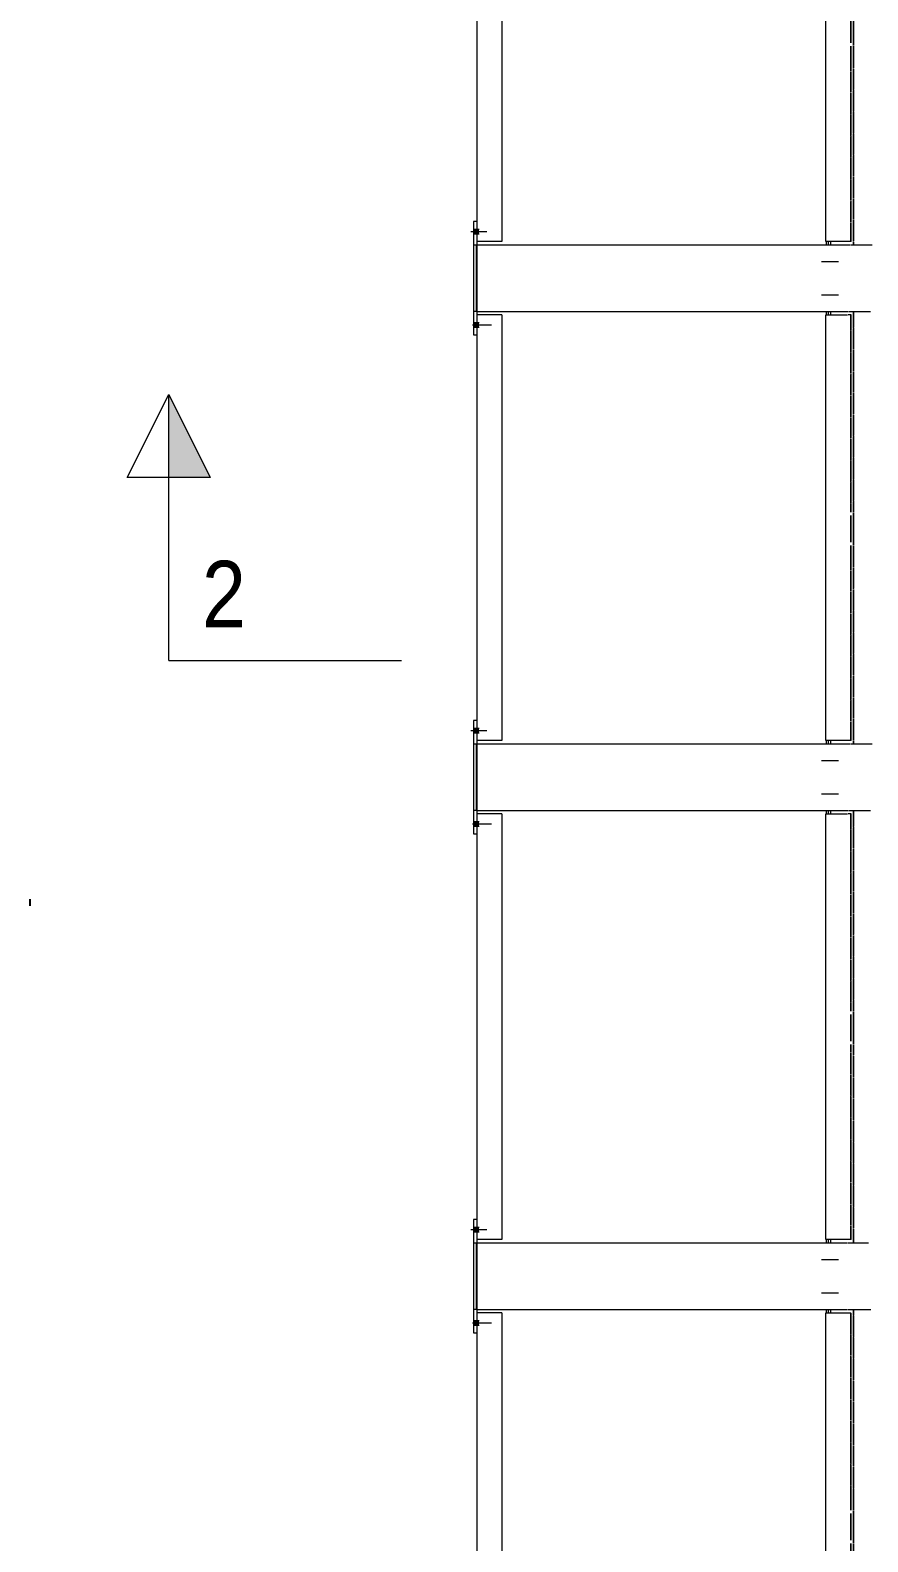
# Model space of a CAD drawing. Header units: millimetres. Extents: x -220592 to 404889, y -217665 to 38245.
# Drawn here: x 25118 to 27635, y -42164 to -37621 of the extents above; entities that cross this region are included whole.
import ezdxf

# ---------------------------------------------------------------- set-up
doc = ezdxf.new("R2010")
doc.units = ezdxf.units.MM
doc.linetypes.add('XKITLINE00', pattern=[0])
doc.linetypes.add('XKITLINE02', pattern=[4, 2, -2])
doc.layers.add('000 - 0_HIDE_OBJ_FRAMING_DEF_SUB_1', color=7, linetype='Continuous')
doc.layers.add('Section', color=7, linetype='Continuous', lineweight=0)
doc.styles.add('ARIAL', font='arial.ttf')

# ---------------------------------------------------------------- blocks, each defined once
blk = doc.blocks.new('*A16806')
at = {"layer": 'Section'}
blk.add_hatch(color=7, dxfattribs=at).paths.add_polyline_path([(-194.504, 125.191), (-194.504, 127.691), (-193.254, 125.191)], flags=17)
at = {"layer": 'Section', "color": 7, "linetype": 'XKITLINE00', "lineweight": 0}
for p, q in [((-195.754, 125.191), (-194.504, 127.691)), ((-194.504, 127.691), (-193.254, 125.191)), ((-194.504, 119.691), (-194.504, 127.691)), ((-193.254, 125.191), (-195.754, 125.191)), ((-194.504, 119.691), (-187.504, 119.691))]:
    blk.add_line(p, q, dxfattribs=at)
at = {"layer": 'Section', "color": 7, "style": 'ARIAL', "width": 0.85}
blk.add_text('2', height=2, dxfattribs=at).set_placement((-193.504, 120.691))
blk = doc.blocks.new('*A13530')
at = {"layer": '000 - 0_HIDE_OBJ_FRAMING_DEF_SUB_1', "color": 7, "linetype": 'XKITLINE00', "lineweight": 0}
for p, q in [((-183.453349, 100.088511), (-184.203349, 100.088511)), ((-184.203349, 100.088511), (-184.203349, 87.288511)), ((-183.453349, 100.088511), (-183.453349, 87.288511)), ((-183.453349, 87.288511), (-184.203349, 87.288511))]:
    blk.add_line(p, q, dxfattribs=at)
blk = doc.blocks.new('*A14055')
at = {"layer": '000 - 0_HIDE_OBJ_FRAMING_DEF_SUB_1', "color": 7, "linetype": 'XKITLINE00', "lineweight": 0}
for p, q in [((-183.453349, 130.088511), (-184.203349, 130.088511)), ((-184.203349, 130.088511), (-184.203349, 117.288511)), ((-183.453349, 130.088511), (-183.453349, 117.288511)), ((-183.453349, 117.288511), (-184.203349, 117.288511))]:
    blk.add_line(p, q, dxfattribs=at)
blk = doc.blocks.new('*A14108')
at = {"layer": '000 - 0_HIDE_OBJ_FRAMING_DEF_SUB_1', "color": 7, "linetype": 'XKITLINE00', "lineweight": 0}
for p, q in [((-184.211249, 117.188511), (-172.994673, 117.188511)), ((-184.211249, 115.188511), (-184.211249, 117.188511)), ((-172.972866, 117.188511), (-172.356761, 117.188511)), ((-172.340186, 117.188511), (-172.319607, 117.188511)), ((-171.648652, 117.188511), (-171.153485, 117.188511)), ((-184.211249, 115.188511), (-173.046746, 115.188511)), ((-173.025037, 115.188511), (-172.369788, 115.188511)), ((-171.648652, 115.188511), (-171.153485, 115.188511))]:
    blk.add_line(p, q, dxfattribs=at)
blk = doc.blocks.new('*A14109')
at = {"layer": '000 - 0_HIDE_OBJ_FRAMING_DEF_SUB_1', "color": 7, "linetype": 'XKITLINE00', "lineweight": 0}
for p, q in [((-184.211249, 102.188511), (-173.063106, 102.188511)), ((-184.211249, 100.188511), (-184.211249, 102.188511)), ((-173.048105, 102.188511), (-172.437081, 102.188511)), ((-171.648652, 102.188511), (-171.153365, 102.188511)), ((-184.211249, 100.188511), (-173.071965, 100.188511)), ((-173.050284, 100.188511), (-172.358942, 100.188511)), ((-171.648652, 100.188511), (-171.548605, 100.188511))]:
    blk.add_line(p, q, dxfattribs=at)
blk = doc.blocks.new('*A14110')
at = {"layer": '000 - 0_HIDE_OBJ_FRAMING_DEF_SUB_1', "color": 7, "linetype": 'XKITLINE00', "lineweight": 0}
for p, q in [((-183.453349, 115.088511), (-184.203349, 115.088511)), ((-184.203349, 115.088511), (-184.203349, 102.288511)), ((-183.453349, 115.088511), (-183.453349, 102.288511)), ((-183.453349, 102.288511), (-184.203349, 102.288511))]:
    blk.add_line(p, q, dxfattribs=at)
blk = doc.blocks.new('*A14161')
at = {"layer": '000 - 0_HIDE_OBJ_FRAMING_DEF_SUB_1'}
for points in [[(-184.303, 99.859), (-184.203, 99.859), (-184.203, 99.719), (-184.303, 99.719)], [(-184.303, 99.859), (-184.203, 99.859), (-184.203, 99.719), (-184.303, 99.719)], [(-184.203, 99.859), (-184.138, 99.859), (-184.138, 99.719), (-184.203, 99.719)], [(-184.203, 99.859), (-184.138, 99.859), (-184.138, 99.719), (-184.203, 99.719)]]:
    blk.add_hatch(color=7, dxfattribs=at).paths.add_polyline_path(points, flags=17)
at = {"layer": '000 - 0_HIDE_OBJ_FRAMING_DEF_SUB_1', "color": 7, "linetype": 'XKITLINE00', "lineweight": 0}
for p, q in [((-184.341, 99.789), (-183.762, 99.789)), ((-184.341, 99.789), (-183.762, 99.789)), ((-184.303, 99.859), (-184.203, 99.859)), ((-184.303, 99.859), (-184.203, 99.859)), ((-184.303, 99.719), (-184.203, 99.719)), ((-184.303, 99.719), (-184.203, 99.719)), ((-184.203, 99.859), (-184.138, 99.859)), ((-184.203, 99.859), (-184.138, 99.859)), ((-184.203, 99.719), (-184.138, 99.719)), ((-184.203, 99.719), (-184.138, 99.719))]:
    blk.add_line(p, q, dxfattribs=at)
blk = doc.blocks.new('*A14162')
at = {"layer": '000 - 0_HIDE_OBJ_FRAMING_DEF_SUB_1'}
for points in [[(-184.203, 102.519), (-184.303, 102.519), (-184.303, 102.659), (-184.203, 102.659)], [(-184.203, 102.519), (-184.303, 102.519), (-184.303, 102.659), (-184.203, 102.659)], [(-184.138, 102.519), (-184.203, 102.519), (-184.203, 102.659), (-184.138, 102.659)], [(-184.138, 102.519), (-184.203, 102.519), (-184.203, 102.659), (-184.138, 102.659)]]:
    blk.add_hatch(color=7, dxfattribs=at).paths.add_polyline_path(points, flags=17)
at = {"layer": '000 - 0_HIDE_OBJ_FRAMING_DEF_SUB_1', "color": 7, "linetype": 'XKITLINE00', "lineweight": 0}
for p, q in [((-184.383, 102.589), (-183.903, 102.589)), ((-184.383, 102.589), (-183.903, 102.589)), ((-184.303, 102.659), (-184.203, 102.659)), ((-184.303, 102.659), (-184.203, 102.659)), ((-184.303, 102.519), (-184.203, 102.519)), ((-184.303, 102.519), (-184.203, 102.519)), ((-184.203, 102.659), (-184.138, 102.659)), ((-184.203, 102.659), (-184.138, 102.659)), ((-184.203, 102.519), (-184.138, 102.519)), ((-184.203, 102.519), (-184.138, 102.519))]:
    blk.add_line(p, q, dxfattribs=at)
blk = doc.blocks.new('*A14163')
at = {"layer": '000 - 0_HIDE_OBJ_FRAMING_DEF_SUB_1', "color": 7, "linetype": 'XKITLINE00', "lineweight": 0}
for p, q in [((-184.203349, 102.888511), (-184.303349, 102.888511)), ((-184.303349, 102.888511), (-184.303349, 99.488511)), ((-184.203349, 102.288511), (-184.203349, 100.088511)), ((-184.303349, 102.188511), (-184.203349, 102.188511)), ((-184.203349, 100.188511), (-184.303349, 100.188511)), ((-184.303349, 99.488511), (-184.203349, 99.488511))]:
    blk.add_line(p, q, dxfattribs=at)
blk = doc.blocks.new('*A14164')
at = {"layer": '000 - 0_HIDE_OBJ_FRAMING_DEF_SUB_1'}
for points in [[(-184.303, 114.859), (-184.203, 114.859), (-184.203, 114.719), (-184.303, 114.719)], [(-184.303, 114.859), (-184.203, 114.859), (-184.203, 114.719), (-184.303, 114.719)], [(-184.203, 114.859), (-184.138, 114.859), (-184.138, 114.719), (-184.203, 114.719)], [(-184.203, 114.859), (-184.138, 114.859), (-184.138, 114.719), (-184.203, 114.719)]]:
    blk.add_hatch(color=7, dxfattribs=at).paths.add_polyline_path(points, flags=17)
at = {"layer": '000 - 0_HIDE_OBJ_FRAMING_DEF_SUB_1', "color": 7, "linetype": 'XKITLINE00', "lineweight": 0}
for p, q in [((-184.341, 114.789), (-183.762, 114.789)), ((-184.341, 114.789), (-183.762, 114.789)), ((-184.303, 114.859), (-184.203, 114.859)), ((-184.303, 114.859), (-184.203, 114.859)), ((-184.303, 114.719), (-184.203, 114.719)), ((-184.303, 114.719), (-184.203, 114.719)), ((-184.203, 114.859), (-184.138, 114.859)), ((-184.203, 114.859), (-184.138, 114.859)), ((-184.203, 114.719), (-184.138, 114.719)), ((-184.203, 114.719), (-184.138, 114.719))]:
    blk.add_line(p, q, dxfattribs=at)
blk = doc.blocks.new('*A14165')
at = {"layer": '000 - 0_HIDE_OBJ_FRAMING_DEF_SUB_1'}
for points in [[(-184.203, 117.519), (-184.303, 117.519), (-184.303, 117.659), (-184.203, 117.659)], [(-184.203, 117.519), (-184.303, 117.519), (-184.303, 117.659), (-184.203, 117.659)], [(-184.138, 117.519), (-184.203, 117.519), (-184.203, 117.659), (-184.138, 117.659)], [(-184.138, 117.519), (-184.203, 117.519), (-184.203, 117.659), (-184.138, 117.659)]]:
    blk.add_hatch(color=7, dxfattribs=at).paths.add_polyline_path(points, flags=17)
at = {"layer": '000 - 0_HIDE_OBJ_FRAMING_DEF_SUB_1', "color": 7, "linetype": 'XKITLINE00', "lineweight": 0}
for p, q in [((-184.383, 117.589), (-183.903, 117.589)), ((-184.383, 117.589), (-183.903, 117.589)), ((-184.303, 117.659), (-184.203, 117.659)), ((-184.303, 117.659), (-184.203, 117.659)), ((-184.303, 117.519), (-184.203, 117.519)), ((-184.303, 117.519), (-184.203, 117.519)), ((-184.203, 117.659), (-184.138, 117.659)), ((-184.203, 117.659), (-184.138, 117.659)), ((-184.203, 117.519), (-184.138, 117.519)), ((-184.203, 117.519), (-184.138, 117.519))]:
    blk.add_line(p, q, dxfattribs=at)
blk = doc.blocks.new('*A14166')
at = {"layer": '000 - 0_HIDE_OBJ_FRAMING_DEF_SUB_1', "color": 7, "linetype": 'XKITLINE00', "lineweight": 0}
for p, q in [((-184.203349, 117.888511), (-184.303349, 117.888511)), ((-184.303349, 117.888511), (-184.303349, 114.488511)), ((-184.203349, 117.288511), (-184.203349, 115.088511)), ((-184.303349, 117.188511), (-184.203349, 117.188511)), ((-184.203349, 115.188511), (-184.303349, 115.188511)), ((-184.303349, 114.488511), (-184.203349, 114.488511))]:
    blk.add_line(p, q, dxfattribs=at)
blk = doc.blocks.new('*A14187')
at = {"layer": '000 - 0_HIDE_OBJ_FRAMING_DEF_SUB_1'}
for points in [[(-184.303, 129.859), (-184.203, 129.859), (-184.203, 129.719), (-184.303, 129.719)], [(-184.303, 129.859), (-184.203, 129.859), (-184.203, 129.719), (-184.303, 129.719)], [(-184.203, 129.859), (-184.138, 129.859), (-184.138, 129.719), (-184.203, 129.719)], [(-184.203, 129.859), (-184.138, 129.859), (-184.138, 129.719), (-184.203, 129.719)]]:
    blk.add_hatch(color=7, dxfattribs=at).paths.add_polyline_path(points, flags=17)
at = {"layer": '000 - 0_HIDE_OBJ_FRAMING_DEF_SUB_1', "color": 7, "linetype": 'XKITLINE00', "lineweight": 0}
for p, q in [((-184.341, 129.789), (-183.762, 129.789)), ((-184.341, 129.789), (-183.762, 129.789)), ((-184.303, 129.859), (-184.203, 129.859)), ((-184.303, 129.859), (-184.203, 129.859)), ((-184.303, 129.719), (-184.203, 129.719)), ((-184.303, 129.719), (-184.203, 129.719)), ((-184.203, 129.859), (-184.138, 129.859)), ((-184.203, 129.859), (-184.138, 129.859)), ((-184.203, 129.719), (-184.138, 129.719)), ((-184.203, 129.719), (-184.138, 129.719))]:
    blk.add_line(p, q, dxfattribs=at)
blk = doc.blocks.new('*A14188')
at = {"layer": '000 - 0_HIDE_OBJ_FRAMING_DEF_SUB_1'}
for points in [[(-184.203, 132.519), (-184.303, 132.519), (-184.303, 132.659), (-184.203, 132.659)], [(-184.203, 132.519), (-184.303, 132.519), (-184.303, 132.659), (-184.203, 132.659)], [(-184.138, 132.519), (-184.203, 132.519), (-184.203, 132.659), (-184.138, 132.659)], [(-184.138, 132.519), (-184.203, 132.519), (-184.203, 132.659), (-184.138, 132.659)]]:
    blk.add_hatch(color=7, dxfattribs=at).paths.add_polyline_path(points, flags=17)
at = {"layer": '000 - 0_HIDE_OBJ_FRAMING_DEF_SUB_1', "color": 7, "linetype": 'XKITLINE00', "lineweight": 0}
for p, q in [((-184.383, 132.589), (-183.903, 132.589)), ((-184.383, 132.589), (-183.903, 132.589)), ((-184.303, 132.659), (-184.203, 132.659)), ((-184.303, 132.659), (-184.203, 132.659)), ((-184.303, 132.519), (-184.203, 132.519)), ((-184.303, 132.519), (-184.203, 132.519)), ((-184.203, 132.659), (-184.138, 132.659)), ((-184.203, 132.659), (-184.138, 132.659)), ((-184.203, 132.519), (-184.138, 132.519)), ((-184.203, 132.519), (-184.138, 132.519))]:
    blk.add_line(p, q, dxfattribs=at)
blk = doc.blocks.new('*A14189')
at = {"layer": '000 - 0_HIDE_OBJ_FRAMING_DEF_SUB_1', "color": 7, "linetype": 'XKITLINE00', "lineweight": 0}
for p, q in [((-184.211249, 132.188511), (-172.994673, 132.188511)), ((-184.211249, 130.188511), (-184.211249, 132.188511)), ((-172.972866, 132.188511), (-172.356761, 132.188511)), ((-172.340186, 132.188511), (-172.319607, 132.188511)), ((-171.648652, 132.188511), (-171.153485, 132.188511)), ((-184.211249, 130.188511), (-173.046746, 130.188511)), ((-173.025037, 130.188511), (-172.369788, 130.188511)), ((-171.648652, 130.188511), (-171.153485, 130.188511))]:
    blk.add_line(p, q, dxfattribs=at)
blk = doc.blocks.new('*A14190')
at = {"layer": '000 - 0_HIDE_OBJ_FRAMING_DEF_SUB_1', "color": 7, "linetype": 'XKITLINE00', "lineweight": 0}
for p, q in [((-184.203349, 132.888511), (-184.303349, 132.888511)), ((-184.303349, 132.888511), (-184.303349, 129.488511)), ((-184.203349, 132.288511), (-184.203349, 130.088511)), ((-184.303349, 132.188511), (-184.203349, 132.188511)), ((-184.203349, 130.188511), (-184.303349, 130.188511)), ((-184.303349, 129.488511), (-184.203349, 129.488511))]:
    blk.add_line(p, q, dxfattribs=at)
blk = doc.blocks.new('*A14191')
at = {"layer": '000 - 0_HIDE_OBJ_FRAMING_DEF_SUB_1', "color": 7, "linetype": 'XKITLINE00', "lineweight": 0}
for p, q in [((-183.453349, 145.088511), (-184.203349, 145.088511)), ((-184.203349, 145.088511), (-184.203349, 132.288511)), ((-183.453349, 145.088511), (-183.453349, 132.288511)), ((-183.453349, 132.288511), (-184.203349, 132.288511))]:
    blk.add_line(p, q, dxfattribs=at)
blk = doc.blocks.new('*A13544')
at = {"layer": '000 - 0_HIDE_OBJ_FRAMING_DEF_SUB_1', "color": 7, "linetype": 'XKITLINE00', "lineweight": 0}
for p, q in [((-173.713199, 87.288511), (-173.713199, 100.088511)), ((-173.713199, 100.088511), (-172.967818, 100.088511)), ((-173.697937, 100.088511), (-173.697937, 100.188511)), ((-173.633058, 100.088511), (-173.633058, 100.188511)), ((-173.562852, 100.088511), (-173.562852, 100.188511)), ((-172.964598, 99.456391), (-172.964598, 100.08542)), ((-172.958493, 99.45054), (-172.958493, 100.079558)), ((-172.87913, 100.024479), (-172.87913, 100.188511)), ((-172.87913, 99.374479), (-172.87913, 100.003355)), ((-172.873025, 100.018628), (-172.873025, 100.188511)), ((-172.873025, 99.368628), (-172.873025, 99.997493)), ((-172.964598, 98.806391), (-172.964598, 99.43542)), ((-172.958493, 98.80054), (-172.958493, 99.429558)), ((-172.87913, 98.724479), (-172.87913, 99.353355)), ((-172.873025, 98.718628), (-172.873025, 99.347493)), ((-172.964598, 98.156391), (-172.964598, 98.78542)), ((-172.958493, 98.15054), (-172.958493, 98.779558)), ((-172.87913, 98.074479), (-172.87913, 98.703355)), ((-172.873025, 98.068628), (-172.873025, 98.697493)), ((-172.964598, 97.506391), (-172.964598, 98.13542)), ((-172.958493, 97.50054), (-172.958493, 98.129558)), ((-172.87913, 97.424479), (-172.87913, 98.053355)), ((-172.873025, 97.418628), (-172.873025, 98.047493)), ((-172.964598, 96.856391), (-172.964598, 97.48542)), ((-172.958493, 96.85054), (-172.958493, 97.479558)), ((-172.87913, 96.774479), (-172.87913, 97.403355)), ((-172.873025, 96.768628), (-172.873025, 97.397493)), ((-172.964598, 96.206391), (-172.964598, 96.83542)), ((-172.958493, 96.20054), (-172.958493, 96.829558)), ((-172.87913, 96.124479), (-172.87913, 96.753355)), ((-172.873025, 96.118628), (-172.873025, 96.747493)), ((-172.964598, 95.556391), (-172.964598, 96.18542)), ((-172.958493, 95.55054), (-172.958493, 96.179558)), ((-172.87913, 95.474479), (-172.87913, 96.103355)), ((-172.873025, 95.468628), (-172.873025, 96.097493)), ((-172.964598, 94.906391), (-172.964598, 95.53542)), ((-172.958493, 94.90054), (-172.958493, 95.529558)), ((-172.87913, 94.824479), (-172.87913, 95.453355)), ((-172.873025, 94.818628), (-172.873025, 95.447493)), ((-172.964598, 94.156152), (-172.964598, 94.88542)), ((-172.958493, 94.156153), (-172.958493, 94.879558)), ((-172.87913, 94.156167), (-172.87913, 94.803355)), ((-172.873025, 94.156168), (-172.873025, 94.797493)), ((-172.964598, 93.255476), (-172.964598, 94.056201)), ((-172.958493, 93.255422), (-172.958493, 94.056147)), ((-172.87913, 93.176249), (-172.87913, 94.136167)), ((-172.873025, 93.176258), (-172.873025, 94.136168)), ((-172.964598, 92.906391), (-172.964598, 93.156152)), ((-172.958493, 92.90054), (-172.958493, 93.156153)), ((-172.87913, 92.824479), (-172.87913, 93.156167)), ((-172.873025, 92.818628), (-172.873025, 93.156168)), ((-172.964598, 92.256391), (-172.964598, 92.88542)), ((-172.958493, 92.25054), (-172.958493, 92.879558)), ((-172.87913, 92.174479), (-172.87913, 92.803355)), ((-172.873025, 92.168628), (-172.873025, 92.797493)), ((-172.964598, 91.606391), (-172.964598, 92.23542)), ((-172.958493, 91.60054), (-172.958493, 92.229558)), ((-172.87913, 91.524479), (-172.87913, 92.153355)), ((-172.873025, 91.518628), (-172.873025, 92.147493)), ((-172.964598, 90.956391), (-172.964598, 91.58542)), ((-172.958493, 90.95054), (-172.958493, 91.579558)), ((-172.87913, 90.874479), (-172.87913, 91.503355)), ((-172.873025, 90.868628), (-172.873025, 91.497493)), ((-172.964598, 90.306391), (-172.964598, 90.93542)), ((-172.958493, 90.30054), (-172.958493, 90.929558)), ((-172.87913, 90.224479), (-172.87913, 90.853355)), ((-172.873025, 90.218628), (-172.873025, 90.847493)), ((-172.964598, 89.656391), (-172.964598, 90.28542)), ((-172.958493, 89.65054), (-172.958493, 90.279558)), ((-172.87913, 89.574479), (-172.87913, 90.203355)), ((-172.873025, 89.568628), (-172.873025, 90.197493)), ((-172.964598, 89.006391), (-172.964598, 89.63542)), ((-172.958493, 89.00054), (-172.958493, 89.629558)), ((-172.87913, 88.924479), (-172.87913, 89.553355)), ((-172.873025, 88.918628), (-172.873025, 89.547493)), ((-172.964598, 88.356391), (-172.964598, 88.98542)), ((-172.958493, 88.35054), (-172.958493, 88.979558)), ((-172.87913, 88.274479), (-172.87913, 88.903355)), ((-172.873025, 88.268628), (-172.873025, 88.897493)), ((-172.964598, 87.706391), (-172.964598, 88.33542)), ((-172.958493, 87.70054), (-172.958493, 88.329558)), ((-172.87913, 87.624479), (-172.87913, 88.253355)), ((-172.873025, 87.618628), (-172.873025, 88.247493)), ((-172.958493, 87.288511), (-173.713199, 87.288511)), ((-173.697937, 87.188511), (-173.697937, 87.288511)), ((-173.633058, 87.188511), (-173.633058, 87.288511)), ((-173.562852, 87.188511), (-173.562852, 87.288511)), ((-172.964598, 87.288511), (-172.964598, 87.68542)), ((-172.958493, 87.288511), (-172.958493, 87.679558)), ((-172.87913, 87.188511), (-172.87913, 87.603355)), ((-172.873025, 87.188511), (-172.873025, 87.597493))]:
    blk.add_line(p, q, dxfattribs=at)
blk = doc.blocks.new('*A14080')
at = {"layer": '000 - 0_HIDE_OBJ_FRAMING_DEF_SUB_1', "color": 7, "linetype": 'XKITLINE00', "lineweight": 0}
for p, q in [((-173.713199, 117.288511), (-173.713199, 130.088511)), ((-173.713199, 130.088511), (-173.062908, 130.088511)), ((-173.697937, 130.088511), (-173.697937, 130.188511)), ((-173.633058, 130.088511), (-173.633058, 130.188511)), ((-173.562852, 130.088511), (-173.562852, 130.188511)), ((-172.958493, 130.088511), (-173.040701, 130.088511)), ((-172.964598, 129.617389), (-172.964598, 130.088511)), ((-172.958493, 129.62325), (-172.958493, 130.088511)), ((-172.87913, 129.699453), (-172.87913, 130.188511)), ((-172.873025, 129.705315), (-172.873025, 130.188511)), ((-172.964598, 128.967389), (-172.964598, 129.596435)), ((-172.958493, 128.97325), (-172.958493, 129.602286)), ((-172.87913, 129.049453), (-172.87913, 129.678347)), ((-172.873025, 129.055315), (-172.873025, 129.684198)), ((-172.873025, 128.405315), (-172.873025, 129.034198)), ((-172.964598, 128.317389), (-172.964598, 128.946435)), ((-172.958493, 128.32325), (-172.958493, 128.952286)), ((-172.87913, 128.399453), (-172.87913, 129.028347)), ((-172.964598, 127.667389), (-172.964598, 128.296435)), ((-172.958493, 127.67325), (-172.958493, 128.302286)), ((-172.87913, 127.749453), (-172.87913, 128.378347)), ((-172.873025, 127.755315), (-172.873025, 128.384198)), ((-172.87913, 127.099453), (-172.87913, 127.728347)), ((-172.873025, 127.105315), (-172.873025, 127.734198)), ((-172.964598, 127.017389), (-172.964598, 127.646435)), ((-172.958493, 127.02325), (-172.958493, 127.652286)), ((-172.964598, 126.367389), (-172.964598, 126.996435)), ((-172.958493, 126.37325), (-172.958493, 127.002286)), ((-172.87913, 126.449453), (-172.87913, 127.078347)), ((-172.873025, 126.455315), (-172.873025, 127.084198)), ((-172.964598, 125.717389), (-172.964598, 126.346435)), ((-172.958493, 125.72325), (-172.958493, 126.352286)), ((-172.87913, 125.799453), (-172.87913, 126.428347)), ((-172.873025, 125.805315), (-172.873025, 126.434198)), ((-172.964598, 125.067389), (-172.964598, 125.696435)), ((-172.958493, 125.07325), (-172.958493, 125.702286)), ((-172.87913, 125.149453), (-172.87913, 125.778347)), ((-172.873025, 125.155315), (-172.873025, 125.784198)), ((-172.964598, 124.417389), (-172.964598, 125.046435)), ((-172.958493, 124.42325), (-172.958493, 125.052286)), ((-172.87913, 124.499453), (-172.87913, 125.128347)), ((-172.873025, 124.505315), (-172.873025, 125.134198)), ((-172.964598, 124.15626), (-172.964598, 124.396435)), ((-172.964598, 123.256119), (-172.964598, 124.056845)), ((-172.958493, 124.156259), (-172.958493, 124.402286)), ((-172.958493, 123.256174), (-172.958493, 124.056899)), ((-172.87913, 124.156245), (-172.87913, 124.478347)), ((-172.87913, 123.176245), (-172.87913, 124.136174)), ((-172.873025, 124.156244), (-172.873025, 124.484198)), ((-172.873025, 123.176244), (-172.873025, 124.136166)), ((-172.964598, 122.417389), (-172.964598, 123.15626)), ((-172.958493, 122.42325), (-172.958493, 123.156259)), ((-172.87913, 122.499453), (-172.87913, 123.156245)), ((-172.873025, 122.505315), (-172.873025, 123.156244)), ((-172.964598, 121.767389), (-172.964598, 122.396435)), ((-172.958493, 121.77325), (-172.958493, 122.402286)), ((-172.87913, 121.849453), (-172.87913, 122.478347)), ((-172.873025, 121.855315), (-172.873025, 122.484198)), ((-172.87913, 121.199453), (-172.87913, 121.828347)), ((-172.873025, 121.205315), (-172.873025, 121.834198)), ((-172.964598, 121.117389), (-172.964598, 121.746435)), ((-172.958493, 121.12325), (-172.958493, 121.752286)), ((-172.964598, 120.467389), (-172.964598, 121.096435)), ((-172.958493, 120.47325), (-172.958493, 121.102286)), ((-172.87913, 120.549453), (-172.87913, 121.178347)), ((-172.873025, 120.555315), (-172.873025, 121.184198)), ((-172.964598, 119.817389), (-172.964598, 120.446435)), ((-172.958493, 119.82325), (-172.958493, 120.452286)), ((-172.87913, 119.899453), (-172.87913, 120.528347)), ((-172.873025, 119.905315), (-172.873025, 120.534198)), ((-172.964598, 119.167389), (-172.964598, 119.796435)), ((-172.958493, 119.17325), (-172.958493, 119.802286)), ((-172.87913, 119.249453), (-172.87913, 119.878347)), ((-172.873025, 119.255315), (-172.873025, 119.884198)), ((-172.964598, 118.517389), (-172.964598, 119.146435)), ((-172.958493, 118.52325), (-172.958493, 119.152286)), ((-172.87913, 118.599453), (-172.87913, 119.228347)), ((-172.873025, 118.605315), (-172.873025, 119.234198)), ((-172.873025, 117.955315), (-172.873025, 118.584198)), ((-172.964598, 117.867389), (-172.964598, 118.496435)), ((-172.958493, 117.87325), (-172.958493, 118.502286)), ((-172.87913, 117.949453), (-172.87913, 118.578347)), ((-172.964598, 117.288511), (-172.964598, 117.846435)), ((-172.958493, 117.288511), (-172.958493, 117.852286)), ((-172.87913, 117.299453), (-172.87913, 117.928347)), ((-172.873025, 117.305315), (-172.873025, 117.934198)), ((-172.958493, 117.288511), (-173.713199, 117.288511)), ((-173.697937, 117.188511), (-173.697937, 117.288511)), ((-173.633058, 117.188511), (-173.633058, 117.288511)), ((-173.562852, 117.188511), (-173.562852, 117.288511)), ((-172.87913, 117.188511), (-172.87913, 117.278347)), ((-172.873025, 117.188511), (-172.873025, 117.284198))]:
    blk.add_line(p, q, dxfattribs=at)
blk = doc.blocks.new('*A14085')
at = {"layer": '000 - 0_HIDE_OBJ_FRAMING_DEF_SUB_1', "color": 7, "linetype": 'XKITLINE02', "lineweight": 0}
for p, q in [((-173.845266, 131.688511), (-173.366949, 131.688511)), ((-173.814916, 131.688511), (-173.336599, 131.688511))]:
    blk.add_line(p, q, dxfattribs=at)
blk = doc.blocks.new('*A14086')
at = {"layer": '000 - 0_HIDE_OBJ_FRAMING_DEF_SUB_1', "color": 7, "linetype": 'XKITLINE02', "lineweight": 0}
for p, q in [((-173.845266, 130.688498), (-173.366949, 130.688498)), ((-173.814916, 130.688498), (-173.336599, 130.688498))]:
    blk.add_line(p, q, dxfattribs=at)
blk = doc.blocks.new('*A14100')
at = {"layer": '000 - 0_HIDE_OBJ_FRAMING_DEF_SUB_1', "color": 7, "linetype": 'XKITLINE00', "lineweight": 0}
for p, q in [((-173.713199, 132.288511), (-173.713199, 145.088511)), ((-173.713199, 145.088511), (-173.062908, 145.088511)), ((-173.697937, 145.088511), (-173.697937, 145.188511)), ((-173.633058, 145.088511), (-173.633058, 145.188511)), ((-173.562852, 145.088511), (-173.562852, 145.188511)), ((-172.958493, 145.088511), (-173.040701, 145.088511)), ((-172.964598, 144.617389), (-172.964598, 145.088511)), ((-172.958493, 144.62325), (-172.958493, 145.088511)), ((-172.87913, 144.699453), (-172.87913, 145.188511)), ((-172.873025, 144.705315), (-172.873025, 145.188511)), ((-172.964598, 143.967389), (-172.964598, 144.596435)), ((-172.958493, 143.97325), (-172.958493, 144.602286)), ((-172.87913, 144.049453), (-172.87913, 144.678347)), ((-172.873025, 144.055315), (-172.873025, 144.684198)), ((-172.87913, 143.399453), (-172.87913, 144.028347)), ((-172.873025, 143.405315), (-172.873025, 144.034198)), ((-172.964598, 143.317389), (-172.964598, 143.946435)), ((-172.958493, 143.32325), (-172.958493, 143.952286)), ((-172.964598, 142.667389), (-172.964598, 143.296435)), ((-172.958493, 142.67325), (-172.958493, 143.302286)), ((-172.87913, 142.749453), (-172.87913, 143.378347)), ((-172.873025, 142.755315), (-172.873025, 143.384198)), ((-172.87913, 142.099453), (-172.87913, 142.728347)), ((-172.873025, 142.105315), (-172.873025, 142.734198)), ((-172.964598, 142.017389), (-172.964598, 142.646435)), ((-172.958493, 142.02325), (-172.958493, 142.652286)), ((-172.964598, 141.367389), (-172.964598, 141.996435)), ((-172.958493, 141.37325), (-172.958493, 142.002286)), ((-172.87913, 141.449453), (-172.87913, 142.078347)), ((-172.873025, 141.455315), (-172.873025, 142.084198)), ((-172.964598, 140.717389), (-172.964598, 141.346435)), ((-172.958493, 140.72325), (-172.958493, 141.352286)), ((-172.87913, 140.799453), (-172.87913, 141.428347)), ((-172.873025, 140.805315), (-172.873025, 141.434198)), ((-172.964598, 140.067389), (-172.964598, 140.696435)), ((-172.958493, 140.07325), (-172.958493, 140.702286)), ((-172.87913, 140.149453), (-172.87913, 140.778347)), ((-172.873025, 140.155315), (-172.873025, 140.784198)), ((-172.964598, 139.417389), (-172.964598, 140.046435)), ((-172.958493, 139.42325), (-172.958493, 140.052286)), ((-172.87913, 139.499453), (-172.87913, 140.128347)), ((-172.873025, 139.505315), (-172.873025, 140.134198)), ((-172.873025, 139.156244), (-172.873025, 139.484198)), ((-172.964598, 139.15626), (-172.964598, 139.396435)), ((-172.964598, 138.256119), (-172.964598, 139.056845)), ((-172.958493, 139.156259), (-172.958493, 139.402286)), ((-172.958493, 138.256174), (-172.958493, 139.056899)), ((-172.87913, 139.156245), (-172.87913, 139.478347)), ((-172.87913, 138.176245), (-172.87913, 139.136174)), ((-172.873025, 138.176244), (-172.873025, 139.136166)), ((-172.964598, 137.417389), (-172.964598, 138.15626)), ((-172.958493, 137.42325), (-172.958493, 138.156259)), ((-172.87913, 137.499453), (-172.87913, 138.156245)), ((-172.873025, 137.505315), (-172.873025, 138.156244)), ((-172.964598, 136.767389), (-172.964598, 137.396435)), ((-172.958493, 136.77325), (-172.958493, 137.402286)), ((-172.87913, 136.849453), (-172.87913, 137.478347)), ((-172.873025, 136.855315), (-172.873025, 137.484198)), ((-172.87913, 136.199453), (-172.87913, 136.828347)), ((-172.873025, 136.205315), (-172.873025, 136.834198)), ((-172.964598, 136.117389), (-172.964598, 136.746435)), ((-172.958493, 136.12325), (-172.958493, 136.752286)), ((-172.964598, 135.467389), (-172.964598, 136.096435)), ((-172.958493, 135.47325), (-172.958493, 136.102286)), ((-172.87913, 135.549453), (-172.87913, 136.178347)), ((-172.873025, 135.555315), (-172.873025, 136.184198)), ((-172.964598, 134.817389), (-172.964598, 135.446435)), ((-172.958493, 134.82325), (-172.958493, 135.452286)), ((-172.87913, 134.899453), (-172.87913, 135.528347)), ((-172.873025, 134.905315), (-172.873025, 135.534198)), ((-172.964598, 134.167389), (-172.964598, 134.796435)), ((-172.958493, 134.17325), (-172.958493, 134.802286)), ((-172.87913, 134.249453), (-172.87913, 134.878347)), ((-172.873025, 134.255315), (-172.873025, 134.884198)), ((-172.964598, 133.517389), (-172.964598, 134.146435)), ((-172.958493, 133.52325), (-172.958493, 134.152286)), ((-172.87913, 133.599453), (-172.87913, 134.228347)), ((-172.873025, 133.605315), (-172.873025, 134.234198)), ((-172.87913, 132.949453), (-172.87913, 133.578347)), ((-172.873025, 132.955315), (-172.873025, 133.584198)), ((-172.964598, 132.867389), (-172.964598, 133.496435)), ((-172.958493, 132.87325), (-172.958493, 133.502286)), ((-172.964598, 132.288511), (-172.964598, 132.846435)), ((-172.958493, 132.288511), (-172.958493, 132.852286)), ((-172.87913, 132.299453), (-172.87913, 132.928347)), ((-172.873025, 132.305315), (-172.873025, 132.934198)), ((-172.958493, 132.288511), (-173.713199, 132.288511)), ((-173.697937, 132.188511), (-173.697937, 132.288511)), ((-173.633058, 132.188511), (-173.633058, 132.288511)), ((-173.562852, 132.188511), (-173.562852, 132.288511)), ((-172.87913, 132.188511), (-172.87913, 132.278347)), ((-172.873025, 132.188511), (-172.873025, 132.284198))]:
    blk.add_line(p, q, dxfattribs=at)
blk = doc.blocks.new('*A14129')
at = {"layer": '000 - 0_HIDE_OBJ_FRAMING_DEF_SUB_1', "color": 7, "linetype": 'XKITLINE00', "lineweight": 0}
for p, q in [((-173.713199, 102.288511), (-173.713199, 115.088511)), ((-173.713199, 115.088511), (-173.062908, 115.088511)), ((-173.697937, 115.088511), (-173.697937, 115.188511)), ((-173.633058, 115.088511), (-173.633058, 115.188511)), ((-173.562852, 115.088511), (-173.562852, 115.188511)), ((-172.958493, 115.088511), (-173.040701, 115.088511)), ((-172.964598, 114.617389), (-172.964598, 115.088511)), ((-172.958493, 114.62325), (-172.958493, 115.088511)), ((-172.87913, 114.699453), (-172.87913, 115.188511)), ((-172.873025, 114.705315), (-172.873025, 115.188511)), ((-172.964598, 113.967389), (-172.964598, 114.596435)), ((-172.958493, 113.97325), (-172.958493, 114.602286)), ((-172.87913, 114.049453), (-172.87913, 114.678347)), ((-172.873025, 114.055315), (-172.873025, 114.684198)), ((-172.964598, 113.317389), (-172.964598, 113.946435)), ((-172.958493, 113.32325), (-172.958493, 113.952286)), ((-172.87913, 113.399453), (-172.87913, 114.028347)), ((-172.873025, 113.405315), (-172.873025, 114.034198)), ((-172.964598, 112.667389), (-172.964598, 113.296435)), ((-172.958493, 112.67325), (-172.958493, 113.302286)), ((-172.87913, 112.749453), (-172.87913, 113.378347)), ((-172.873025, 112.755315), (-172.873025, 113.384198)), ((-172.87913, 112.099453), (-172.87913, 112.728347)), ((-172.873025, 112.105315), (-172.873025, 112.734198)), ((-172.964598, 112.017389), (-172.964598, 112.646435)), ((-172.958493, 112.02325), (-172.958493, 112.652286)), ((-172.964598, 111.367389), (-172.964598, 111.996435)), ((-172.958493, 111.37325), (-172.958493, 112.002286)), ((-172.87913, 111.449453), (-172.87913, 112.078347)), ((-172.873025, 111.455315), (-172.873025, 112.084198)), ((-172.964598, 110.717389), (-172.964598, 111.346435)), ((-172.958493, 110.72325), (-172.958493, 111.352286)), ((-172.87913, 110.799453), (-172.87913, 111.428347)), ((-172.873025, 110.805315), (-172.873025, 111.434198)), ((-172.964598, 110.067389), (-172.964598, 110.696435)), ((-172.958493, 110.07325), (-172.958493, 110.702286)), ((-172.87913, 110.149453), (-172.87913, 110.778347)), ((-172.873025, 110.155315), (-172.873025, 110.784198)), ((-172.964598, 109.417389), (-172.964598, 110.046435)), ((-172.958493, 109.42325), (-172.958493, 110.052286)), ((-172.87913, 109.499453), (-172.87913, 110.128347)), ((-172.873025, 109.505315), (-172.873025, 110.134198)), ((-172.964598, 109.15626), (-172.964598, 109.396435)), ((-172.964598, 108.256119), (-172.964598, 109.056291)), ((-172.958493, 109.156259), (-172.958493, 109.402286)), ((-172.958493, 108.256174), (-172.958493, 109.056236)), ((-172.87913, 109.156245), (-172.87913, 109.478347)), ((-172.87913, 108.176245), (-172.87913, 109.136174)), ((-172.873025, 109.156244), (-172.873025, 109.484198)), ((-172.873025, 108.176244), (-172.873025, 109.136166)), ((-172.964598, 107.915974), (-172.964598, 108.15615)), ((-172.958493, 107.910124), (-172.958493, 108.156151)), ((-172.87913, 107.834063), (-172.87913, 108.156165)), ((-172.873025, 107.828212), (-172.873025, 108.156166)), ((-172.964598, 107.265974), (-172.964598, 107.895021)), ((-172.958493, 107.260124), (-172.958493, 107.88916)), ((-172.87913, 107.184063), (-172.87913, 107.812957)), ((-172.873025, 107.178212), (-172.873025, 107.807095)), ((-172.964598, 106.615974), (-172.964598, 107.245021)), ((-172.958493, 106.610124), (-172.958493, 107.23916)), ((-172.87913, 106.534063), (-172.87913, 107.162957)), ((-172.873025, 106.528212), (-172.873025, 107.157095)), ((-172.964598, 105.965974), (-172.964598, 106.595021)), ((-172.958493, 105.960124), (-172.958493, 106.58916)), ((-172.87913, 105.884063), (-172.87913, 106.512957)), ((-172.873025, 105.878212), (-172.873025, 106.507095)), ((-172.964598, 105.315974), (-172.964598, 105.945021)), ((-172.958493, 105.310124), (-172.958493, 105.93916)), ((-172.87913, 105.234063), (-172.87913, 105.862957)), ((-172.873025, 105.228212), (-172.873025, 105.857095)), ((-172.964598, 104.665974), (-172.964598, 105.295021)), ((-172.958493, 104.660124), (-172.958493, 105.28916)), ((-172.87913, 104.584063), (-172.87913, 105.212957)), ((-172.873025, 104.578212), (-172.873025, 105.207095)), ((-172.964598, 104.015974), (-172.964598, 104.645021)), ((-172.958493, 104.010124), (-172.958493, 104.63916)), ((-172.87913, 103.934063), (-172.87913, 104.562957)), ((-172.873025, 103.928212), (-172.873025, 104.557095)), ((-172.964598, 103.365974), (-172.964598, 103.995021)), ((-172.958493, 103.360124), (-172.958493, 103.98916)), ((-172.87913, 103.284063), (-172.87913, 103.912957)), ((-172.873025, 103.278212), (-172.873025, 103.907095)), ((-172.964598, 102.715974), (-172.964598, 103.345021)), ((-172.958493, 102.710124), (-172.958493, 103.33916)), ((-172.87913, 102.634063), (-172.87913, 103.262957)), ((-172.873025, 102.628212), (-172.873025, 103.257095)), ((-172.964598, 102.288511), (-172.964598, 102.695021)), ((-172.958493, 102.288511), (-172.958493, 102.68916)), ((-172.958493, 102.288511), (-173.713199, 102.288511)), ((-173.697937, 102.188511), (-173.697937, 102.288511)), ((-173.633058, 102.188511), (-173.633058, 102.288511)), ((-173.562852, 102.188511), (-173.562852, 102.288511)), ((-172.87913, 102.188511), (-172.87913, 102.612957)), ((-172.873025, 102.188511), (-172.873025, 102.607095))]:
    blk.add_line(p, q, dxfattribs=at)
blk = doc.blocks.new('*A14131')
at = {"layer": '000 - 0_HIDE_OBJ_FRAMING_DEF_SUB_1', "color": 7, "linetype": 'XKITLINE02', "lineweight": 0}
for p, q in [((-173.845266, 101.688511), (-173.366949, 101.688511)), ((-173.814916, 101.688511), (-173.336599, 101.688511))]:
    blk.add_line(p, q, dxfattribs=at)
blk = doc.blocks.new('*A14132')
at = {"layer": '000 - 0_HIDE_OBJ_FRAMING_DEF_SUB_1', "color": 7, "linetype": 'XKITLINE02', "lineweight": 0}
for p, q in [((-173.845266, 100.688498), (-173.366949, 100.688498)), ((-173.814916, 100.688498), (-173.336599, 100.688498))]:
    blk.add_line(p, q, dxfattribs=at)
blk = doc.blocks.new('*A14137')
at = {"layer": '000 - 0_HIDE_OBJ_FRAMING_DEF_SUB_1', "color": 7, "linetype": 'XKITLINE02', "lineweight": 0}
for p, q in [((-173.845266, 116.688511), (-173.366949, 116.688511)), ((-173.814916, 116.688511), (-173.336599, 116.688511))]:
    blk.add_line(p, q, dxfattribs=at)
blk = doc.blocks.new('*A14138')
at = {"layer": '000 - 0_HIDE_OBJ_FRAMING_DEF_SUB_1', "color": 7, "linetype": 'XKITLINE02', "lineweight": 0}
for p, q in [((-173.845266, 115.688498), (-173.366949, 115.688498)), ((-173.814916, 115.688498), (-173.336599, 115.688498))]:
    blk.add_line(p, q, dxfattribs=at)
blk = doc.blocks.new('W-1-PP18-ST_20260402-011103_LOWER_PL')
at = {"layer": '000 - 0_HIDE_OBJ_FRAMING_DEF_SUB_1', "color": 7, "lineweight": 0, "xscale": 100, "yscale": 100, "zscale": 100}
for name in ['*A14100', '*A14191', '*A14188', '*A14190', '*A14189', '*A14085', '*A14086', '*A14080', '*A14187', '*A14055', '*A14165', '*A14166', '*A14108', '*A14137', '*A14138', '*A14129', '*A14164', '*A14110', '*A14162', '*A14163', '*A14109', '*A14131', '*A14132', '*A13544', '*A14161', '*A13530']:
    blk.add_blockref(name, (17759.3349, -35779.0805), dxfattribs=at)
blk = doc.blocks.new('W-1-PP18-ST_20260402-023832_LOPL_ASPG')
at = {"layer": 'Defpoints', "color": 7}
blk.add_line((-42087.1, -24547), (-42087.1, -24527), dxfattribs=at)

msp = doc.modelspace()

# ---------------------------------------------------------------- block references
at = {"color": 7, "lineweight": 0, "xscale": 100, "yscale": 100, "zscale": 100}
msp.add_blockref('*A16806', (44984.4833, -51484.8507), dxfattribs=at)
at = {"layer": 'Defpoints', "color": 7}
msp.add_blockref('W-1-PP18-ST_20260402-011103_LOWER_PL', (27121.4984, -15705.7702), dxfattribs=at)

# ---------------------------------------------------------------- next in the draw order: block references
at = {"color": 7}
msp.add_blockref('W-1-PP18-ST_20260402-023832_LOPL_ASPG', (67204.8875, -15705.7702), dxfattribs=at)

doc.saveas('drawing.dxf')
